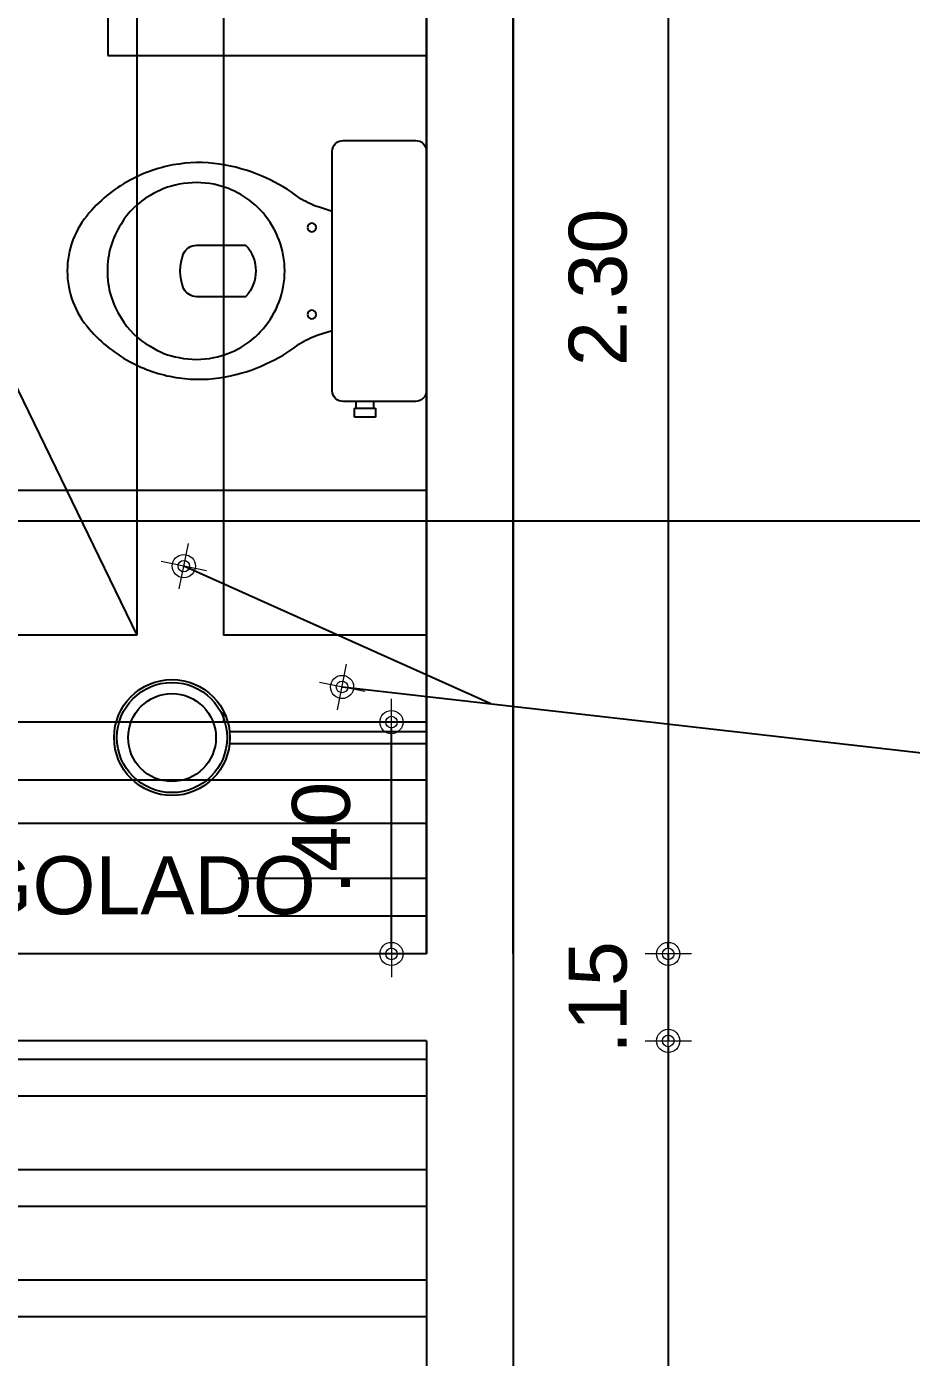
# Model space of a CAD drawing. Header units: millimetres. Extents: x 3724 to 8454, y 143 to 322.
# Drawn here: x 3735.419 to 3736.947, y 174.296 to 176.592 of the extents above; entities that cross this region are included whole.
import ezdxf

# ---------------------------------------------------------------- set-up
doc = ezdxf.new("R2010")
doc.units = ezdxf.units.MM
doc.header["$LTSCALE"] = 20
doc.linetypes.add('DASHDOT2', pattern=[12.7, 6.35, -3.175, 0, -3.175])
doc.linetypes.add('HIDDEN', pattern=[9.525, 6.35, -3.175])
for name, color, linetype in [('0-COTAS', 8, 'Continuous'), ('01', 4, 'Continuous'), ('a-pem-m', 6, 'Continuous'), ('A-PEN-08', 8, 'Continuous'), ('A-PEN-B', 5, 'Continuous'), ('A-PEN-C', 4, 'Continuous'), ('A-PEN-G', 3, 'Continuous'), ('A-PEN-M', 6, 'Continuous'), ('A-PEN-R', 1, 'Continuous'), ('BANHEIRO', 6, 'Continuous')]:
    doc.layers.add(name, color=color, linetype=linetype)
doc.layers.add('A-TXT-G', color=3, linetype='Continuous', lineweight=30)
doc.layers.add('COTAS', color=53, linetype='Continuous', lineweight=9)
doc.styles.add('CARIMBO_DADOS', font='arial.ttf', dxfattribs={"height": 0.1})
doc.styles.get("Standard").update_dxf_attribs({"font": 'ARIALUNI.TTF', "height": 0.3})
doc.dimstyles.new('COTAS_EXTERNAS', dxfattribs={"dimtxt": 0.1, "dimasz": 0.01, "dimexe": 0, "dimexo": 0, "dimgap": 0.07, "dimtad": 1, "dimzin": 5, "dimdsep": 46, "dimtxsty": 'CARIMBO_DADOS', "dimblk1": 'CIRCULOS', "dimblk2": 'CIRCULOS', "dimsah": 1, "dimcen": 0, "dimse1": 1, "dimse2": 1, "dimclrd": 8, "dimclre": 8, "dimclrt": 230, "dimadec": 0, "dimazin": 0, "dimtfac": 100, "dimtix": 1, "dimtmove": 2, "dimatfit": 3, "dimldrblk": 'CIRCULOS', "dimfxl": 1, "dimtolj": 1, "dimtzin": 5, "dimarcsym": 0})
doc.dimstyles.get("Standard").update_dxf_attribs({"dimtxt": 0.18, "dimasz": 0.18, "dimexe": 0.18, "dimexo": 0.0625, "dimgap": 0.09, "dimtad": 0, "dimtih": 1, "dimtoh": 1, "dimdec": 4, "dimzin": 0, "dimdsep": 46, "dimtxsty": 'Standard', "dimcen": 0.09, "dimadec": 0, "dimazin": 0, "dimtfac": 1, "dimtdec": 4, "dimtofl": 0, "dimtmove": 0, "dimatfit": 3, "dimfxl": 1, "dimtolj": 1, "dimtzin": 0, "dimarcsym": 0})

# ---------------------------------------------------------------- blocks, each defined once
blk = doc.blocks.new('Bacia01cx')
at = {"layer": 'a-pem-m'}
for p, q in [((0.091, -0.225), (0.091, -0.2365)), ((0.121, -0.2365), (0.121, -0.225)), ((0.124, -0.2365), (0.088, -0.2365)), ((0.088, -0.2365), (0.088, -0.2525)), ((0.088, -0.2525), (0.106, -0.2525)), ((0.106, -0.2525), (0.124, -0.2525)), ((0.124, -0.2525), (0.124, -0.2365))]:
    blk.add_line(p, q, dxfattribs=at)
for points in [[(0, 0), (0, -0.207, 0.418036), (0.018, -0.225), (0.1435, -0.225, 0.424217), (0.1625, -0.207), (0.1625, 0.2066, 0.430132), (0.1435, 0.225), (0.121, 0.225), (0.091, 0.225), (0.018, 0.225, 0.418036), (0, 0.207)], [(0.2445, 0, -0.18052), (0.282, 0.1, -0.167158), (0.367, 0.1495, -0.1), (0.427, 0.1495, -0.096291), (0.477, 0.13, -0.13332), (0.527, 0.081, -0.150886), (0.5505, 0, -0.150886), (0.527, -0.081, -0.13332), (0.477, -0.13, -0.096291), (0.427, -0.1495, -0.1), (0.367, -0.1495, -0.167158), (0.282, -0.1, -0.18052)], [(0.419, 0.03, 0.276984), (0.397, 0.0445), (0.312, 0.0445, 0.393258), (0.312, -0.0445), (0.397, -0.0445, 0.276984), (0.419, -0.03, 0.2)]]:
    blk.add_lwpolyline(points, format="xyb", close=True, dxfattribs=at)
blk.add_lwpolyline([(0.1625, 0.1028), (0.187, 0.1105, 0.060779), (0.22, 0.1265, -0.06199), (0.277, 0.1605, -0.067868), (0.347, 0.1825, -0.08648), (0.427, 0.1845, -0.085166), (0.507, 0.159, -0.098298), (0.582, 0.1, -0.182004), (0.62, 0, -0.182004), (0.582, -0.1, -0.098298), (0.507, -0.159, -0.085166), (0.427, -0.1845, -0.08648), (0.347, -0.1825, -0.067868), (0.277, -0.1605, -0.06199), (0.22, -0.1265, 0.060779), (0.187, -0.1105), (0.1625, -0.1028)], format="xyb", dxfattribs=at)
for centre in [(0.1977, 0.075), (0.1977, -0.075)]:
    blk.add_circle(centre, 0.0075, dxfattribs=at)
blk = doc.blocks.new('Chuveiro01')
at = {"layer": '01'}
for p, q in [((0.01, 0), (-0.01, 0)), ((-0.01, 0), (-0.01, -0.3396)), ((0.01, -0.3396), (0.01, 0))]:
    blk.add_line(p, q, dxfattribs=at)
for radius in [0.1, 0.095, 0.0758]:
    blk.add_circle((0, -0.4391), radius, dxfattribs=at)
blk = doc.blocks.new('CIRCULOS')
at = {"layer": 'COTAS'}
for p, q in [((0, 4), (0, -4)), ((-4, 0), (4, 0))]:
    blk.add_line(p, q, dxfattribs=at)
for radius in [2, 1]:
    blk.add_circle((0, 0), radius, dxfattribs=at)
blk = doc.blocks.new('*D138')
at = {"layer": 'A-PEN-08', "color": 8, "lineweight": -2, "ltscale": 0.05}
blk.add_line((3736.5267, 177.282), (3736.5267, 175.002), dxfattribs=at)
at = {"layer": 'Defpoints', "color": 0, "ltscale": 0.05}
for p in [(3736.1091, 177.292), (3736.1091, 174.992), (3736.5267, 174.992)]:
    blk.add_point(p, dxfattribs=at)
at = {"layer": 'A-PEN-08', "color": 8, "lineweight": -2, "ltscale": 0.05, "xscale": 0.01, "yscale": 0.01, "zscale": 0.01}
for p, rotation in [((3736.5267, 177.292), 90), ((3736.5267, 174.992), 270)]:
    blk.add_blockref('CIRCULOS', p, dxfattribs=dict(at, rotation=rotation))
at = {"layer": 'A-PEN-08', "color": 230, "ltscale": 0.05, "insert": (3736.4056, 176.142), "char_height": 0.1, "attachment_point": 5, "rotation": 90, "style": 'CARIMBO_DADOS'}
blk.add_mtext('\\A1;2.30', dxfattribs=at)
blk = doc.blocks.new('*D139')
at = {"layer": 'A-PEN-08', "color": 8, "lineweight": -2, "ltscale": 0.05}
for p, q in [((3736.5267, 175.002), (3736.5267, 175.012)), ((3736.5267, 174.992), (3736.5267, 174.842)), ((3736.5267, 174.832), (3736.5267, 174.822))]:
    blk.add_line(p, q, dxfattribs=at)
at = {"layer": 'Defpoints', "color": 0, "ltscale": 0.05}
for p in [(3736.1091, 174.992), (3736.1091, 174.842), (3736.5267, 174.842)]:
    blk.add_point(p, dxfattribs=at)
at = {"layer": 'A-PEN-08', "color": 8, "lineweight": -2, "ltscale": 0.05, "xscale": 0.01, "yscale": 0.01, "zscale": 0.01}
for p, rotation in [((3736.5267, 174.992), 270), ((3736.5267, 174.842), 90)]:
    blk.add_blockref('CIRCULOS', p, dxfattribs=dict(at, rotation=rotation))
at = {"layer": 'A-PEN-08', "color": 230, "ltscale": 0.05, "insert": (3736.4056, 174.917), "char_height": 0.1, "attachment_point": 5, "rotation": 90, "style": 'CARIMBO_DADOS'}
blk.add_mtext('\\A1;.15', dxfattribs=at)
blk = doc.blocks.new('*D140')
at = {"layer": 'A-PEN-08', "color": 8, "lineweight": -2, "ltscale": 0.05}
blk.add_line((3736.5267, 174.832), (3736.5267, 173.252), dxfattribs=at)
at = {"layer": 'Defpoints', "color": 0, "ltscale": 0.05}
for p in [(3736.1091, 174.842), (3736.1091, 173.242), (3736.5267, 173.242)]:
    blk.add_point(p, dxfattribs=at)
at = {"layer": 'A-PEN-08', "color": 8, "lineweight": -2, "ltscale": 0.05, "xscale": 0.01, "yscale": 0.01, "zscale": 0.01}
for p, rotation in [((3736.5267, 174.842), 90), ((3736.5267, 173.242), 270)]:
    blk.add_blockref('CIRCULOS', p, dxfattribs=dict(at, rotation=rotation))
at = {"layer": 'A-PEN-08', "color": 230, "ltscale": 0.05, "insert": (3736.4056, 174.042), "char_height": 0.1, "attachment_point": 5, "rotation": 90, "style": 'CARIMBO_DADOS'}
blk.add_mtext('\\A1;1.60', dxfattribs=at)
blk = doc.blocks.new('*D689')
at = {"layer": '0-COTAS', "color": 8, "lineweight": -2, "ltscale": 0.05}
blk.add_line((3736.0489, 175.002), (3736.0489, 175.382), dxfattribs=at)
at = {"layer": 'Defpoints', "color": 0, "ltscale": 0.05}
for p in [(3734.7591, 175.392), (3736.0489, 175.392), (3734.7591, 174.992)]:
    blk.add_point(p, dxfattribs=at)
at = {"layer": '0-COTAS', "color": 8, "lineweight": -2, "ltscale": 0.05, "xscale": 0.01, "yscale": 0.01, "zscale": 0.01}
for p, rotation in [((3736.0489, 175.392), 90), ((3736.0489, 174.992), 270)]:
    blk.add_blockref('CIRCULOS', p, dxfattribs=dict(at, rotation=rotation))
at = {"layer": '0-COTAS', "color": 230, "ltscale": 0.05, "insert": (3735.9278, 175.192), "char_height": 0.1, "attachment_point": 5, "rotation": 90, "style": 'CARIMBO_DADOS'}
blk.add_mtext('\\A1;.40', dxfattribs=at)

msp = doc.modelspace()

# ---------------------------------------------------------------- linework, layer by layer
at = {"layer": 'A-PEN-08', "ltscale": 0.05}
for p, q in [((3734.7591, 177.292), (3735.6091, 175.542)), ((3736.2206, 175.4235), (3735.6904, 175.6611)), ((3735.9636, 175.4526), (3737.1987, 175.3126))]:
    msp.add_line(p, q, dxfattribs=at)
at = {"layer": 'A-PEN-08', "linetype": 'HIDDEN', "ltscale": 0.05}
for p, q in [((3735.7841, 175.292), (3734.7591, 175.292)), ((3736.1091, 175.292), (3735.7841, 175.292)), ((3735.7841, 175.217), (3734.7591, 175.217)), ((3735.7841, 175.217), (3734.7591, 175.217)), ((3736.1091, 175.217), (3735.7841, 175.217)), ((3736.1091, 175.122), (3735.7841, 175.122)), ((3736.1091, 175.057), (3735.7841, 175.057))]:
    msp.add_line(p, q, dxfattribs=at)
at = {"layer": 'A-PEN-B', "ltscale": 0.05}
for p, q in [((3736.2591, 183.542), (3736.2591, 158.542)), ((3735.6091, 177.292), (3735.6091, 175.542)), ((3735.7591, 177.292), (3735.7591, 175.542)), ((3736.1091, 174.992), (3736.1091, 177.292)), ((3736.1091, 177.292), (3736.1091, 174.992)), ((3736.2591, 174.992), (3736.2591, 177.292)), ((3735.6091, 175.542), (3734.7591, 175.542)), ((3736.1091, 175.542), (3735.7591, 175.542)), ((3735.7591, 175.4107), (3735.7591, 175.392)), ((3735.7841, 175.392), (3734.7591, 175.392)), ((3736.1091, 175.392), (3735.7841, 175.392)), ((3735.7841, 174.992), (3734.7591, 174.992)), ((3736.1091, 174.992), (3735.7841, 174.992)), ((3736.1091, 174.842), (3735.0841, 174.842)), ((3736.1091, 174.842), (3736.1091, 173.242))]:
    msp.add_line(p, q, dxfattribs=at)
at = {"layer": 'A-PEN-C', "ltscale": 0.05}
msp.add_line((3734.7591, 175.792), (3736.1091, 175.792), dxfattribs=at)
at = {"layer": 'A-PEN-G', "color": 8, "linetype": 'HIDDEN', "ltscale": 0.05}
for p, q in [((3736.1091, 174.8101), (3734.7591, 174.8101)), ((3736.1091, 174.8101), (3735.9341, 174.8101)), ((3736.1091, 174.7466), (3734.7591, 174.7466)), ((3736.1091, 174.7466), (3735.9341, 174.7466)), ((3736.1091, 174.6196), (3734.7591, 174.6196)), ((3736.1091, 174.6196), (3735.9341, 174.6196)), ((3736.1091, 174.5561), (3734.7591, 174.5561)), ((3736.1091, 174.5561), (3735.9341, 174.5561)), ((3736.1091, 174.4291), (3734.7591, 174.4291)), ((3736.1091, 174.4291), (3735.9341, 174.4291)), ((3736.1091, 174.3656), (3734.7591, 174.3656)), ((3736.1091, 174.3656), (3735.9341, 174.3656))]:
    msp.add_line(p, q, dxfattribs=at)
at = {"layer": 'A-PEN-M', "ltscale": 0.05}
for p, q in [((3735.5591, 177.292), (3735.5591, 176.542)), ((3735.5591, 176.542), (3736.1091, 176.542))]:
    msp.add_line(p, q, dxfattribs=at)
at = {"layer": 'A-PEN-R', "linetype": 'DASHDOT2', "ltscale": 0.3}
msp.add_line((3727.5745, 175.739), (3737.9437, 175.739), dxfattribs=at)

# ---------------------------------------------------------------- block references
at = {"layer": 'A-TXT-G', "ltscale": 0.05, "xscale": 0.01, "yscale": 0.01, "zscale": 0.01, "rotation": 168.6203407813979}
for p in [(3735.6904, 175.6611), (3735.9636, 175.4526)]:
    msp.add_blockref('CIRCULOS', p, dxfattribs=at)
at = {"layer": 'BANHEIRO', "xscale": -1}
msp.add_blockref('Bacia01cx', (3736.1091, 176.1704), dxfattribs=at)
at = {"layer": 'BANHEIRO', "rotation": 270}
msp.add_blockref('Chuveiro01', (3736.1091, 175.3653), dxfattribs=at)

# ---------------------------------------------------------------- texts
at = {"layer": 'A-PEN-G', "color": 230, "insert": (3735.0333, 175.1605), "char_height": 0.1, "width": 1.395469, "attachment_point": 1, "style": 'CARIMBO_DADOS'}
msp.add_mtext('PERGOLADO', dxfattribs=at)

# ---------------------------------------------------------------- dimensions: what is measured, and where the dimension line sits
at = {"layer": '0-COTAS', "ltscale": 0.05}
dim = msp.add_linear_dim(base=(3736.0489, 175.392), p1=(3734.7591, 174.992), p2=(3734.7591, 175.392), angle=90, dimstyle='Standard', override={"dimtxt": 0.1, "dimasz": 0.01, "dimexe": 0, "dimexo": 0, "dimgap": 0.07, "dimtad": 1, "dimtih": 0, "dimtoh": 0, "dimdec": 2, "dimzin": 5, "dimtxsty": 'CARIMBO_DADOS', "dimblk1": 'CIRCULOS', "dimblk2": 'CIRCULOS', "dimsah": 1, "dimcen": 0, "dimse1": 1, "dimse2": 1, "dimclrd": 8, "dimclre": 8, "dimclrt": 230, "dimtfac": 100, "dimtdec": 2, "dimtix": 1, "dimtofl": 1, "dimtmove": 2, "dimldrblk": 'CIRCULOS', "dimtzin": 5}, dxfattribs=at)
dim.commit()
dim.dimension.update_dxf_attribs({"geometry": '*D689', "text_midpoint": (3735.9278, 175.192)})
at = {"layer": 'A-PEN-08', "ltscale": 0.05}
for base, p1, p2, picture, middle in [((3736.5267, 174.992), (3736.1091, 177.292), (3736.1091, 174.992), '*D138', (3736.4056, 176.142)), ((3736.5267, 174.842), (3736.1091, 174.992), (3736.1091, 174.842), '*D139', (3736.4056, 174.917)), ((3736.5267, 173.242), (3736.1091, 174.842), (3736.1091, 173.242), '*D140', (3736.4056, 174.042))]:
    dim = msp.add_linear_dim(base=base, p1=p1, p2=p2, angle=270, dimstyle='COTAS_EXTERNAS', override={"dimfxl": 0, "dimfxlon": 1, "dimarcsym": 1}, dxfattribs=at)
    dim.commit()
    dim.dimension.update_dxf_attribs({"geometry": picture, "text_midpoint": middle})

doc.saveas('drawing.dxf')
